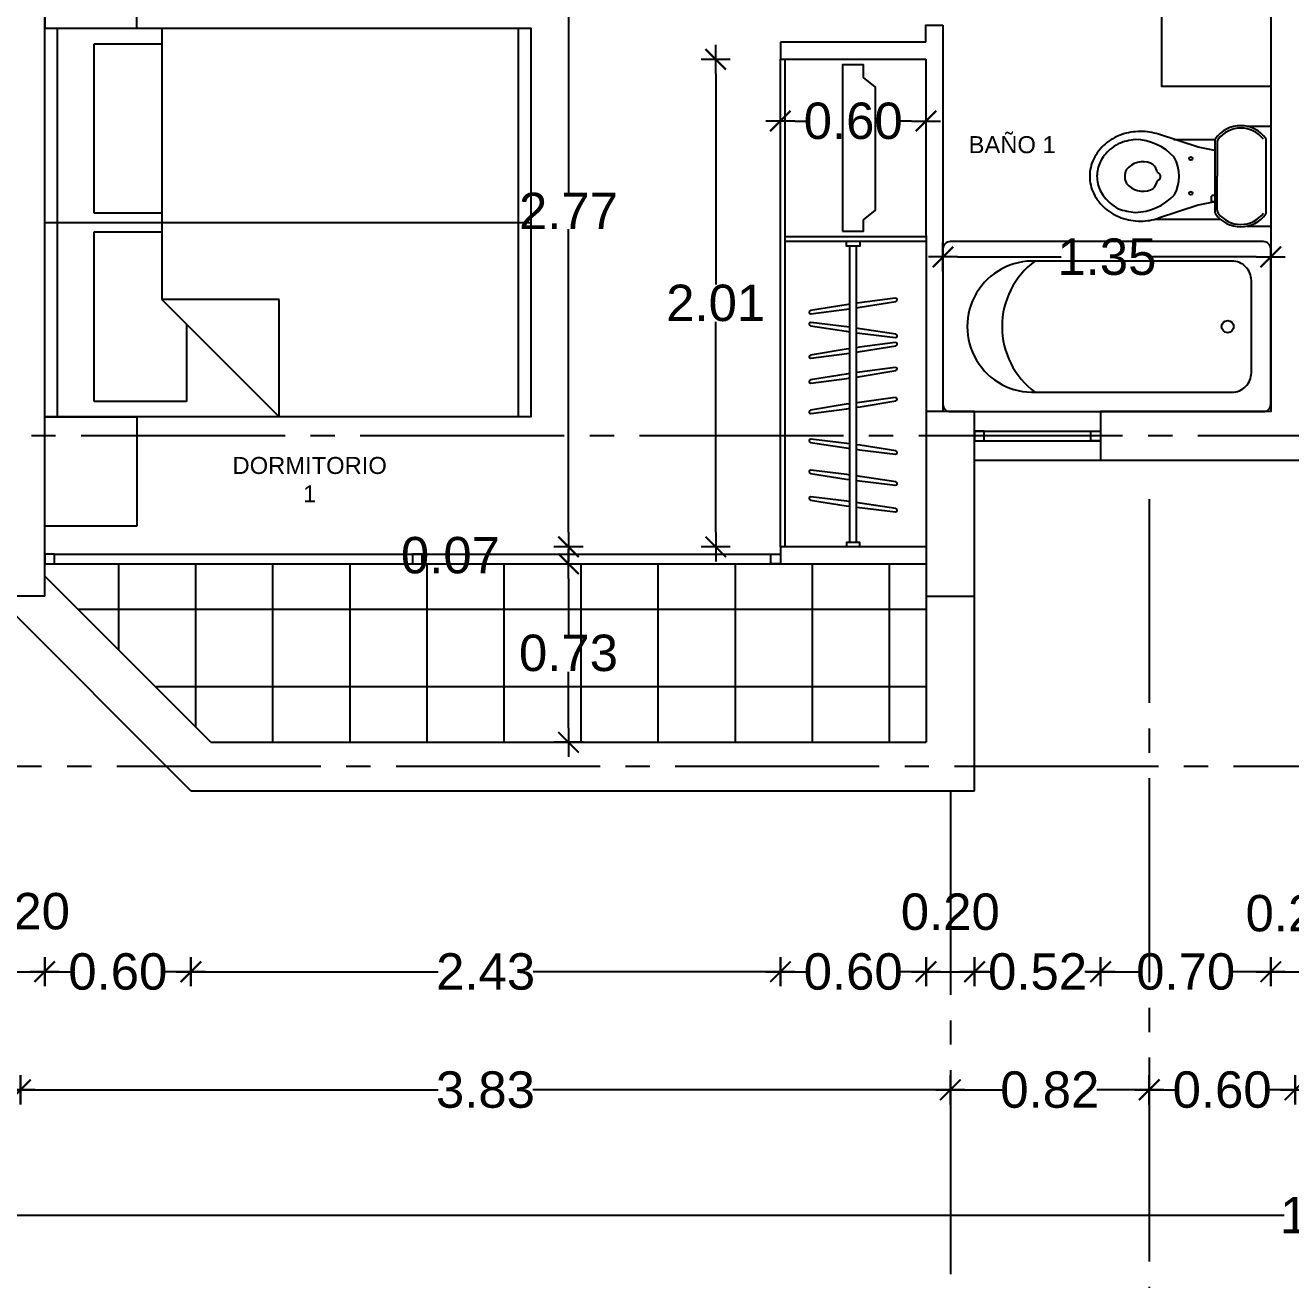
# Model space of a CAD drawing. Header units: millimetres. Extents: x 1217 to 2428, y 234 to 779.
# Drawn here: x 2354.51 to 2359.72, y 460.52 to 465.68 of the extents above; entities that cross this region are included whole.
import ezdxf

# ---------------------------------------------------------------- set-up
doc = ezdxf.new("R2010")
doc.units = ezdxf.units.MM
doc.linetypes.add('ACAD_ISO04W100', pattern=[30, 24, -3, 0, -3])
doc.layers.get('0').update_dxf_attribs({"lineweight": 5})
for name, color, linetype in [('0.1', 251, 'Continuous'), ('0.2', 2, 'Continuous'), ('0.3', 6, 'Continuous'), ('ARTEFACTOS', 4, 'Continuous'), ('COTAS', 252, 'Continuous'), ('COTAS INTERIORES', 3, 'Continuous'), ('Ejes', 8, 'Continuous'), ('muros', 7, 'Continuous'), ('Texto', 1, 'Continuous')]:
    doc.layers.add(name, color=color, linetype=linetype)
doc.styles.add('INTERARQ', font='arial.ttf')
doc.styles.get("Standard").update_dxf_attribs({"font": 'arial.ttf'})
doc.dimstyles.new('ESCALA_1-50', dxfattribs={"dimtxt": 0.15, "dimasz": 0.06, "dimexe": 0.18, "dimexo": 0.0625, "dimgap": 0, "dimtad": 0, "dimtih": 1, "dimtoh": 1, "dimzin": 0, "dimdsep": 46, "dimtxsty": 'INTERARQ', "dimblk": 'DIMTICK', "dimcen": 0, "dimse1": 1, "dimse2": 1, "dimclrd": 256, "dimclre": 1, "dimclrt": 2, "dimadec": 0, "dimazin": 0, "dimtfac": 4.5, "dimtofl": 0, "dimtmove": 2, "dimatfit": 3, "dimldrblk": 'DIMTICK', "dimfxl": 1, "dimtolj": 1, "dimtzin": 0, "dimarcsym": 0})

# ---------------------------------------------------------------- blocks, each defined once
blk = doc.blocks.new('wc')
at = {"layer": 'ARTEFACTOS', "color": 8}
for p, q in [((0.0667, 0.3584), (-0.0303, 0.3584)), ((0.4474, 0.3297), (0.1774, 0.3297)), ((0.2693, 0.2723), (0.4328, 0.3255)), ((-0.0104, -0.0028), (-0.0104, 0.3078)), ((0.1906, 0.2929), (0.1906, 0.1525)), ((0.2006, 0.0088), (0.2006, 0.2962)), ((0.2006, 0.2586), (0.2693, 0.2723)), ((0.2006, 0.2232), (0.1906, 0.2232)), ((0.2006, 0.2584), (0.2115, 0.2584)), ((0.2006, 0.2325), (0.2115, 0.2325)), ((0.2135, 0.2564), (0.2135, 0.2345)), ((0.1906, 0.0121), (0.1906, 0.1525)), ((0.1867, 0.0003), (0.1863, 0.0003)), ((0.3689, 0.0003), (0.1987, 0.0003)), ((0.2006, 0.0464), (0.2693, 0.0327)), ((0.2693, 0.0327), (0.4328, -0.0205)), ((0.0684, -0.0537), (-0.0303, -0.0537))]:
    blk.add_line(p, q, dxfattribs=at)
for centre in [(0.2994, 0.2224), (0.2994, 0.0796)]:
    blk.add_circle(centre, 0.00699, dxfattribs=at)
for centre, radius, start, end in [((0.0933, 0.2339), 0.1272, 35.4669, 144.5331), ((0.0933, 0.2339), 0.1172, 37.3062, 142.6938), ((0.5066, 0.0988), 0.2384, 90, 108.0194), ((0.5066, 0.0988), 0.2384, 70.5417, 90), ((0.5159, 0.125), 0.2106, 49.5378, 70.5417), ((0.1706, 0.2929), 0.02, 0, 37.3062), ((0.1806, 0.2962), 0.02, 0, 35.4669), ((0.5327, 0.0739), 0.2274, 91.2506, 136.4359), ((0.5124, 0.0619), 0.2399, 69.233, 86.3288), ((0.5159, 0.125), 0.1806, 49.5378, 63.1436), ((0.5301, 0.1418), 0.1586, 25.9026, 49.5378), ((0.5301, 0.1418), 0.1886, 25.9026, 49.5378), ((0.2115, 0.2564), 0.002, 0, 90), ((0.2115, 0.2345), 0.002, 270, 0), ((0.5031, 0.1526), 0.156, 149.9827, 210.1211), ((0.4793, 0.1715), 0.0399, 110.9889, 170.0192), ((0.4966, 0.1263), 0.0883, 39.3794, 110.9889), ((0.5522, 0.1525), 0.1341, 0, 25.9026), ((0.5522, 0.1525), 0.164, 0, 25.9026), ((0.4398, 0.1536), 0.0161, 125.934, 233.3996), ((0.4202, 0.187), 0.0227, 296.4163, 327.7225), ((0.5047, 0.167), 0.0658, 170.0192, 173.1517), ((0.5102, 0.1534), 0.0618, 333.0725, 27.908), ((0.4202, 0.1202), 0.0227, 32.2775, 64.0078), ((0.5047, 0.1402), 0.0658, 186.8483, 189.9808), ((0.4793, 0.1357), 0.0399, 189.9808, 249.0111), ((0.4966, 0.1809), 0.0883, 249.0111, 321.1211), ((0.5522, 0.1525), 0.1341, 334.0974, 0), ((0.5522, 0.1525), 0.164, 334.0974, 0), ((0.5315, 0.2205), 0.2193, 221.8152, 269.0461), ((0.5301, 0.1632), 0.1586, 310.4622, 334.0974), ((0.5301, 0.1632), 0.1886, 310.4622, 334.0974), ((0.1706, 0.0121), 0.02, 322.6938, 0), ((0.1806, 0.0088), 0.02, 324.5331, 0), ((0.5116, 0.2113), 0.2107, 274.4195, 294.2912), ((0.5159, 0.18), 0.2106, 289.4583, 310.4622), ((0.5159, 0.18), 0.1806, 297.1692, 310.4622), ((0.0933, 0.0711), 0.1272, 215.4669, 324.5331), ((0.0933, 0.0711), 0.1172, 217.3062, 322.6938), ((0.5066, 0.2062), 0.2384, 251.9806, 270), ((0.5066, 0.2062), 0.2384, 270, 289.4583)]:
    blk.add_arc(centre, radius, start, end, dxfattribs=at)
blk = doc.blocks.new('Cama 2Pl')
at = {"layer": 'ARTEFACTOS'}
for p, q in [((-1.9512, -0.8), (-1.9512, 0.8)), ((-0.4826, 0.8), (-0.4826, -0.3174)), ((-0.0508, 0.8), (-0.0508, -0.8)), ((-0.2032, 0.7365), (-0.4826, 0.7365)), ((-0.2032, 0.0381), (-0.2032, 0.7365)), ((0, 0), (-2.002, 0)), ((-0.4826, 0.0381), (-0.2032, 0.0381)), ((-0.2032, -0.0381), (-0.4826, -0.0381)), ((-0.2032, -0.7365), (-0.2032, -0.0381)), ((-0.4826, -0.3174), (-0.9652, -0.8)), ((-0.9652, -0.8), (-0.9652, -0.3174)), ((-0.9652, -0.3174), (-0.4826, -0.3174)), ((-0.5842, -0.419), (-0.5842, -0.7365)), ((-0.5842, -0.7365), (-0.2032, -0.7365))]:
    blk.add_line(p, q, dxfattribs=at)
for points in [[(-0.38, 1.25), (0, 1.25), (0, 0.8), (-0.38, 0.8), (-0.38, 1.25)], [(-0.38, -1.25), (0, -1.25), (0, -0.8), (-0.38, -0.8), (-0.38, -1.25)]]:
    blk.add_lwpolyline(points, dxfattribs=at)
blk.add_lwpolyline([(0, -0.8), (0, 0.8), (-2.002, 0.8), (-2.002, -0.8)], close=True, dxfattribs=at)
blk = doc.blocks.new('DIMTICK')
at = {"color": 1}
for p, q in [((0, 1), (0, -1)), ((-1, 0), (1, 0))]:
    blk.add_line(p, q, dxfattribs=at)
at = {"color": 3, "const_width": 0.141}
blk.add_lwpolyline([(0.707, 0.707), (-0.707, -0.707)], dxfattribs=at)
blk = doc.blocks.new('*D547')
at = {"layer": 'COTAS INTERIORES', "lineweight": -2, "ltscale": 3, "transparency": 16777216}
for p, q in [((2356.7458, 463.4041), (2356.7458, 463.1733)), ((2356.7458, 462.7893), (2356.7458, 463.0201))]:
    blk.add_line(p, q, dxfattribs=at)
at = {"layer": 'Defpoints', "color": 0, "ltscale": 3, "transparency": 16777216}
for p in [(2356.7458, 463.4641, 0), (2356.7458, 463.4641), (2356.7458, 462.7293, 0)]:
    blk.add_point(p, dxfattribs=at)
at = {"layer": 'COTAS INTERIORES', "lineweight": -2, "ltscale": 3, "transparency": 16777216, "xscale": 0.06, "yscale": 0.06, "zscale": 0.06}
for p, rotation in [((2356.7458, 463.4641), 90), ((2356.7458, 462.7293), 270)]:
    blk.add_blockref('DIMTICK', p, dxfattribs=dict(at, rotation=rotation))
at = {"layer": 'COTAS INTERIORES', "color": 2, "ltscale": 3, "transparency": 16777216, "insert": (2356.7458, 463.0967), "char_height": 0.15, "attachment_point": 5, "style": 'INTERARQ'}
blk.add_mtext('\\A1;0.73', dxfattribs=at)
blk = doc.blocks.new('*D256')
at = {"layer": 'COTAS', "lineweight": -2, "ltscale": 3, "transparency": 16777216}
blk.add_line((2354.4485, 461.7846), (2354.5285, 461.7846), dxfattribs=at)
at = {"layer": 'Defpoints', "color": 0, "ltscale": 3, "transparency": 16777216}
for p in [(2354.3885, 463.1102), (2354.5885, 463.1102), (2354.5885, 461.7846)]:
    blk.add_point(p, dxfattribs=at)
at = {"layer": 'COTAS', "lineweight": -2, "ltscale": 3, "transparency": 16777216, "xscale": 0.06, "yscale": 0.06, "zscale": 0.06, "rotation": 180}
blk.add_blockref('DIMTICK', (2354.3885, 461.7846), dxfattribs=at)
at = {"layer": 'COTAS', "lineweight": -2, "ltscale": 3, "transparency": 16777216, "xscale": 0.06, "yscale": 0.06, "zscale": 0.06}
blk.add_blockref('DIMTICK', (2354.5885, 461.7846), dxfattribs=at)
at = {"layer": 'COTAS', "color": 2, "ltscale": 3, "transparency": 16777216, "insert": (2354.4885, 462.033), "char_height": 0.15, "attachment_point": 5, "style": 'INTERARQ'}
blk.add_mtext('\\A1;0.20', dxfattribs=at)
blk = doc.blocks.new('*D257')
at = {"layer": 'COTAS', "lineweight": -2, "ltscale": 3, "transparency": 16777216}
for p, q in [((2354.6485, 461.7846), (2354.6949, 461.7846)), ((2355.1305, 461.7846), (2355.084, 461.7846))]:
    blk.add_line(p, q, dxfattribs=at)
at = {"layer": 'Defpoints', "color": 0, "ltscale": 3, "transparency": 16777216}
for p in [(2354.5885, 463.1102), (2355.1905, 462.3082), (2355.1905, 461.7846)]:
    blk.add_point(p, dxfattribs=at)
at = {"layer": 'COTAS', "lineweight": -2, "ltscale": 3, "transparency": 16777216, "xscale": 0.06, "yscale": 0.06, "zscale": 0.06, "rotation": 180}
blk.add_blockref('DIMTICK', (2354.5885, 461.7846), dxfattribs=at)
at = {"layer": 'COTAS', "lineweight": -2, "ltscale": 3, "transparency": 16777216, "xscale": 0.06, "yscale": 0.06, "zscale": 0.06}
blk.add_blockref('DIMTICK', (2355.1905, 461.7846), dxfattribs=at)
at = {"layer": 'COTAS', "color": 2, "ltscale": 3, "transparency": 16777216, "insert": (2354.8895, 461.7846), "char_height": 0.15, "attachment_point": 5, "style": 'INTERARQ'}
blk.add_mtext('\\A1;0.60', dxfattribs=at)
blk = doc.blocks.new('*D258')
at = {"layer": 'COTAS', "lineweight": -2, "ltscale": 3, "transparency": 16777216}
for p, q in [((2355.2505, 461.7846), (2356.2085, 461.7846)), ((2357.5587, 461.7846), (2356.6007, 461.7846))]:
    blk.add_line(p, q, dxfattribs=at)
at = {"layer": 'Defpoints', "color": 0, "ltscale": 3, "transparency": 16777216}
for p in [(2357.6187, 463.243), (2355.1905, 462.3082), (2357.6187, 461.7846)]:
    blk.add_point(p, dxfattribs=at)
at = {"layer": 'COTAS', "lineweight": -2, "ltscale": 3, "transparency": 16777216, "xscale": 0.06, "yscale": 0.06, "zscale": 0.06, "rotation": 180}
blk.add_blockref('DIMTICK', (2355.1905, 461.7846), dxfattribs=at)
at = {"layer": 'COTAS', "lineweight": -2, "ltscale": 3, "transparency": 16777216, "xscale": 0.06, "yscale": 0.06, "zscale": 0.06}
blk.add_blockref('DIMTICK', (2357.6187, 461.7846), dxfattribs=at)
at = {"layer": 'COTAS', "color": 2, "ltscale": 3, "transparency": 16777216, "insert": (2356.4046, 461.7846), "char_height": 0.15, "attachment_point": 5, "style": 'INTERARQ'}
blk.add_mtext('\\A1;2.43', dxfattribs=at)
blk = doc.blocks.new('*D259')
at = {"layer": 'COTAS', "lineweight": -2, "ltscale": 3, "transparency": 16777216}
for p, q in [((2357.6787, 461.7846), (2357.724, 461.7846)), ((2358.1584, 461.7846), (2358.1131, 461.7846))]:
    blk.add_line(p, q, dxfattribs=at)
at = {"layer": 'Defpoints', "color": 0, "ltscale": 3, "transparency": 16777216}
for p in [(2357.6187, 463.243), (2358.2184, 463.1102), (2358.2184, 461.7846)]:
    blk.add_point(p, dxfattribs=at)
at = {"layer": 'COTAS', "lineweight": -2, "ltscale": 3, "transparency": 16777216, "xscale": 0.06, "yscale": 0.06, "zscale": 0.06, "rotation": 180}
blk.add_blockref('DIMTICK', (2357.6187, 461.7846), dxfattribs=at)
at = {"layer": 'COTAS', "lineweight": -2, "ltscale": 3, "transparency": 16777216, "xscale": 0.06, "yscale": 0.06, "zscale": 0.06}
blk.add_blockref('DIMTICK', (2358.2184, 461.7846), dxfattribs=at)
at = {"layer": 'COTAS', "color": 2, "ltscale": 3, "transparency": 16777216, "insert": (2357.9185, 461.7846), "char_height": 0.15, "attachment_point": 5, "style": 'INTERARQ'}
blk.add_mtext('\\A1;0.60', dxfattribs=at)
blk = doc.blocks.new('*D260')
at = {"layer": 'COTAS', "lineweight": -2, "ltscale": 3, "transparency": 16777216}
blk.add_line((2358.2784, 461.7846), (2358.3584, 461.7846), dxfattribs=at)
at = {"layer": 'Defpoints', "color": 0, "ltscale": 3, "transparency": 16777216}
for p in [(2358.2184, 463.1102), (2358.4184, 463.1102), (2358.4184, 461.7846)]:
    blk.add_point(p, dxfattribs=at)
at = {"layer": 'COTAS', "lineweight": -2, "ltscale": 3, "transparency": 16777216, "xscale": 0.06, "yscale": 0.06, "zscale": 0.06, "rotation": 180}
blk.add_blockref('DIMTICK', (2358.2184, 461.7846), dxfattribs=at)
at = {"layer": 'COTAS', "lineweight": -2, "ltscale": 3, "transparency": 16777216, "xscale": 0.06, "yscale": 0.06, "zscale": 0.06}
blk.add_blockref('DIMTICK', (2358.4184, 461.7846), dxfattribs=at)
at = {"layer": 'COTAS', "color": 2, "ltscale": 3, "transparency": 16777216, "insert": (2358.3184, 462.0307), "char_height": 0.15, "attachment_point": 5, "style": 'INTERARQ'}
blk.add_mtext('\\A1;0.20', dxfattribs=at)
blk = doc.blocks.new('*D261')
at = {"layer": 'COTAS', "lineweight": -2, "ltscale": 3, "transparency": 16777216}
for p, q in [((2358.4784, 461.7846), (2358.4839, 461.7846)), ((2358.8775, 461.7846), (2358.872, 461.7846))]:
    blk.add_line(p, q, dxfattribs=at)
at = {"layer": 'Defpoints', "color": 0, "ltscale": 3, "transparency": 16777216}
for p in [(2358.9375, 463.5101), (2358.4184, 463.1102), (2358.9375, 461.7846)]:
    blk.add_point(p, dxfattribs=at)
at = {"layer": 'COTAS', "lineweight": -2, "ltscale": 3, "transparency": 16777216, "xscale": 0.06, "yscale": 0.06, "zscale": 0.06, "rotation": 180}
blk.add_blockref('DIMTICK', (2358.4184, 461.7846), dxfattribs=at)
at = {"layer": 'COTAS', "lineweight": -2, "ltscale": 3, "transparency": 16777216, "xscale": 0.06, "yscale": 0.06, "zscale": 0.06}
blk.add_blockref('DIMTICK', (2358.9375, 461.7846), dxfattribs=at)
at = {"layer": 'COTAS', "color": 2, "ltscale": 3, "transparency": 16777216, "insert": (2358.6779, 461.7846), "char_height": 0.15, "attachment_point": 5, "style": 'INTERARQ'}
blk.add_mtext('\\A1;0.52', dxfattribs=at)
blk = doc.blocks.new('*D262')
at = {"layer": 'COTAS', "lineweight": -2, "ltscale": 3, "transparency": 16777216}
for p, q in [((2358.9975, 461.7846), (2359.0934, 461.7846)), ((2359.5784, 461.7846), (2359.4825, 461.7846))]:
    blk.add_line(p, q, dxfattribs=at)
at = {"layer": 'Defpoints', "color": 0, "ltscale": 3, "transparency": 16777216}
for p in [(2359.6384, 463.7102), (2358.9375, 463.5101), (2359.6384, 461.7846)]:
    blk.add_point(p, dxfattribs=at)
at = {"layer": 'COTAS', "lineweight": -2, "ltscale": 3, "transparency": 16777216, "xscale": 0.06, "yscale": 0.06, "zscale": 0.06, "rotation": 180}
blk.add_blockref('DIMTICK', (2358.9375, 461.7846), dxfattribs=at)
at = {"layer": 'COTAS', "lineweight": -2, "ltscale": 3, "transparency": 16777216, "xscale": 0.06, "yscale": 0.06, "zscale": 0.06}
blk.add_blockref('DIMTICK', (2359.6384, 461.7846), dxfattribs=at)
at = {"layer": 'COTAS', "color": 2, "ltscale": 3, "transparency": 16777216, "insert": (2359.2879, 461.7846), "char_height": 0.15, "attachment_point": 5, "style": 'INTERARQ'}
blk.add_mtext('\\A1;0.70', dxfattribs=at)
blk = doc.blocks.new('*D263')
at = {"layer": 'COTAS', "lineweight": -2, "ltscale": 3, "transparency": 16777216}
blk.add_line((2359.6984, 461.7846), (2359.7784, 461.7846), dxfattribs=at)
at = {"layer": 'Defpoints', "color": 0, "ltscale": 3, "transparency": 16777216}
for p in [(2359.6384, 463.7102), (2359.8384, 463.7102), (2359.8384, 461.7846)]:
    blk.add_point(p, dxfattribs=at)
at = {"layer": 'COTAS', "lineweight": -2, "ltscale": 3, "transparency": 16777216, "xscale": 0.06, "yscale": 0.06, "zscale": 0.06, "rotation": 180}
blk.add_blockref('DIMTICK', (2359.6384, 461.7846), dxfattribs=at)
at = {"layer": 'COTAS', "lineweight": -2, "ltscale": 3, "transparency": 16777216, "xscale": 0.06, "yscale": 0.06, "zscale": 0.06}
blk.add_blockref('DIMTICK', (2359.8384, 461.7846), dxfattribs=at)
at = {"layer": 'COTAS', "color": 2, "ltscale": 3, "transparency": 16777216, "insert": (2359.7384, 462.0247), "char_height": 0.15, "attachment_point": 5, "style": 'INTERARQ'}
blk.add_mtext('\\A1;0.20', dxfattribs=at)
blk = doc.blocks.new('*D273')
at = {"layer": 'COTAS', "lineweight": -2, "ltscale": 3, "transparency": 16777216}
for p, q in [((2353.0384, 461.2982), (2353.5602, 461.2982)), ((2354.4285, 461.2982), (2353.9067, 461.2982))]:
    blk.add_line(p, q, dxfattribs=at)
at = {"layer": 'Defpoints', "color": 0, "ltscale": 3, "transparency": 16777216}
for p in [(2352.9784, 461.2982, 0), (2354.4885, 461.2982, 0), (2354.4885, 461.2982)]:
    blk.add_point(p, dxfattribs=at)
at = {"layer": 'COTAS', "lineweight": -2, "ltscale": 3, "transparency": 16777216, "xscale": 0.06, "yscale": 0.06, "zscale": 0.06, "rotation": 180}
blk.add_blockref('DIMTICK', (2352.9784, 461.2982), dxfattribs=at)
at = {"layer": 'COTAS', "lineweight": -2, "ltscale": 3, "transparency": 16777216, "xscale": 0.06, "yscale": 0.06, "zscale": 0.06}
blk.add_blockref('DIMTICK', (2354.4885, 461.2982), dxfattribs=at)
at = {"layer": 'COTAS', "color": 2, "ltscale": 3, "transparency": 16777216, "insert": (2353.7335, 461.2982), "char_height": 0.15, "attachment_point": 5, "style": 'INTERARQ'}
blk.add_mtext('\\A1;1.51', dxfattribs=at)
blk = doc.blocks.new('*D274')
at = {"layer": 'COTAS', "lineweight": -2, "ltscale": 3, "transparency": 16777216}
for p, q in [((2354.5485, 461.2982), (2356.2088, 461.2982)), ((2358.2587, 461.2982), (2356.5984, 461.2982))]:
    blk.add_line(p, q, dxfattribs=at)
at = {"layer": 'Defpoints', "color": 0, "ltscale": 3, "transparency": 16777216}
for p in [(2358.3187, 462.3082), (2354.4885, 461.2982, 0), (2358.3187, 461.2982)]:
    blk.add_point(p, dxfattribs=at)
at = {"layer": 'COTAS', "lineweight": -2, "ltscale": 3, "transparency": 16777216, "xscale": 0.06, "yscale": 0.06, "zscale": 0.06, "rotation": 180}
blk.add_blockref('DIMTICK', (2354.4885, 461.2982), dxfattribs=at)
at = {"layer": 'COTAS', "lineweight": -2, "ltscale": 3, "transparency": 16777216, "xscale": 0.06, "yscale": 0.06, "zscale": 0.06}
blk.add_blockref('DIMTICK', (2358.3187, 461.2982), dxfattribs=at)
at = {"layer": 'COTAS', "color": 2, "ltscale": 3, "transparency": 16777216, "insert": (2356.4036, 461.2982), "char_height": 0.15, "attachment_point": 5, "style": 'INTERARQ'}
blk.add_mtext('\\A1;3.83', dxfattribs=at)
blk = doc.blocks.new('*D275')
at = {"layer": 'COTAS', "lineweight": -2, "ltscale": 3, "transparency": 16777216}
for p, q in [((2358.3787, 461.2982), (2358.5343, 461.2982)), ((2359.078, 461.2982), (2358.9224, 461.2982))]:
    blk.add_line(p, q, dxfattribs=at)
at = {"layer": 'Defpoints', "color": 0, "ltscale": 3, "transparency": 16777216}
for p in [(2359.138, 462.4081), (2358.3187, 462.3082), (2359.138, 461.2982)]:
    blk.add_point(p, dxfattribs=at)
at = {"layer": 'COTAS', "lineweight": -2, "ltscale": 3, "transparency": 16777216, "xscale": 0.06, "yscale": 0.06, "zscale": 0.06, "rotation": 180}
blk.add_blockref('DIMTICK', (2358.3187, 461.2982), dxfattribs=at)
at = {"layer": 'COTAS', "lineweight": -2, "ltscale": 3, "transparency": 16777216, "xscale": 0.06, "yscale": 0.06, "zscale": 0.06}
blk.add_blockref('DIMTICK', (2359.138, 461.2982), dxfattribs=at)
at = {"layer": 'COTAS', "color": 2, "ltscale": 3, "transparency": 16777216, "insert": (2358.7284, 461.2982), "char_height": 0.15, "attachment_point": 5, "style": 'INTERARQ'}
blk.add_mtext('\\A1;0.82', dxfattribs=at)
blk = doc.blocks.new('*D276')
at = {"layer": 'COTAS', "lineweight": -2, "ltscale": 3, "transparency": 16777216}
for p, q in [((2359.198, 461.2982), (2359.2437, 461.2982)), ((2359.6784, 461.2982), (2359.6328, 461.2982))]:
    blk.add_line(p, q, dxfattribs=at)
at = {"layer": 'Defpoints', "color": 0, "ltscale": 3, "transparency": 16777216}
for p in [(2359.138, 462.4081), (2359.7384, 462.4081), (2359.7384, 461.2982)]:
    blk.add_point(p, dxfattribs=at)
at = {"layer": 'COTAS', "lineweight": -2, "ltscale": 3, "transparency": 16777216, "xscale": 0.06, "yscale": 0.06, "zscale": 0.06, "rotation": 180}
blk.add_blockref('DIMTICK', (2359.138, 461.2982), dxfattribs=at)
at = {"layer": 'COTAS', "lineweight": -2, "ltscale": 3, "transparency": 16777216, "xscale": 0.06, "yscale": 0.06, "zscale": 0.06}
blk.add_blockref('DIMTICK', (2359.7384, 461.2982), dxfattribs=at)
at = {"layer": 'COTAS', "color": 2, "ltscale": 3, "transparency": 16777216, "insert": (2359.4382, 461.2982), "char_height": 0.15, "attachment_point": 5, "style": 'INTERARQ'}
blk.add_mtext('\\A1;0.60', dxfattribs=at)
blk = doc.blocks.new('*D277')
at = {"layer": 'COTAS', "lineweight": -2, "ltscale": 3, "transparency": 16777216}
for p, q in [((2359.7984, 461.2982), (2359.9443, 461.2982)), ((2360.4794, 461.2982), (2360.3335, 461.2982))]:
    blk.add_line(p, q, dxfattribs=at)
at = {"layer": 'Defpoints', "color": 0, "ltscale": 3, "transparency": 16777216}
for p in [(2359.7384, 462.4081), (2360.5394, 462.4081), (2360.5394, 461.2982)]:
    blk.add_point(p, dxfattribs=at)
at = {"layer": 'COTAS', "lineweight": -2, "ltscale": 3, "transparency": 16777216, "xscale": 0.06, "yscale": 0.06, "zscale": 0.06, "rotation": 180}
blk.add_blockref('DIMTICK', (2359.7384, 461.2982), dxfattribs=at)
at = {"layer": 'COTAS', "lineweight": -2, "ltscale": 3, "transparency": 16777216, "xscale": 0.06, "yscale": 0.06, "zscale": 0.06}
blk.add_blockref('DIMTICK', (2360.5394, 461.2982), dxfattribs=at)
at = {"layer": 'COTAS', "color": 2, "ltscale": 3, "transparency": 16777216, "insert": (2360.1389, 461.2982), "char_height": 0.15, "attachment_point": 5, "style": 'INTERARQ'}
blk.add_mtext('\\A1;0.80', dxfattribs=at)
blk = doc.blocks.new('*D283')
at = {"layer": 'COTAS', "lineweight": -2, "ltscale": 3, "transparency": 16777216}
for p, q in [((2352.9384, 460.782), (2359.6931, 460.782)), ((2366.9383, 460.782), (2360.1836, 460.782))]:
    blk.add_line(p, q, dxfattribs=at)
at = {"layer": 'Defpoints', "color": 0, "ltscale": 3, "transparency": 16777216}
for p in [(2352.8784, 466.0801, 0), (2366.9983, 466.0801, 0), (2366.9983, 460.782)]:
    blk.add_point(p, dxfattribs=at)
at = {"layer": 'COTAS', "lineweight": -2, "ltscale": 3, "transparency": 16777216, "xscale": 0.06, "yscale": 0.06, "zscale": 0.06, "rotation": 180}
blk.add_blockref('DIMTICK', (2352.8784, 460.782), dxfattribs=at)
at = {"layer": 'COTAS', "lineweight": -2, "ltscale": 3, "transparency": 16777216, "xscale": 0.06, "yscale": 0.06, "zscale": 0.06}
blk.add_blockref('DIMTICK', (2366.9983, 460.782), dxfattribs=at)
at = {"layer": 'COTAS', "color": 2, "ltscale": 3, "transparency": 16777216, "insert": (2359.9384, 460.782), "char_height": 0.15, "attachment_point": 5, "style": 'INTERARQ'}
blk.add_mtext('\\A1;14.12', dxfattribs=at)
blk = doc.blocks.new('*D558')
at = {"layer": 'COTAS', "lineweight": -2, "ltscale": 3, "transparency": 16777216}
for p, q in [((2352.389, 462.7893), (2352.389, 462.8493)), ((2352.389, 462.4693), (2352.389, 462.4093))]:
    blk.add_line(p, q, dxfattribs=at)
at = {"layer": 'Defpoints', "color": 0, "ltscale": 3, "transparency": 16777216}
for p in [(2352.389, 462.7293), (2355.2733, 462.7293, 0), (2355.1905, 462.5293, 0)]:
    blk.add_point(p, dxfattribs=at)
at = {"layer": 'COTAS', "lineweight": -2, "ltscale": 3, "transparency": 16777216, "xscale": 0.06, "yscale": 0.06, "zscale": 0.06}
for p, rotation in [((2352.389, 462.7293), 270), ((2352.389, 462.5293), 90)]:
    blk.add_blockref('DIMTICK', p, dxfattribs=dict(at, rotation=rotation))
at = {"layer": 'COTAS', "color": 2, "ltscale": 3, "transparency": 16777216, "insert": (2352.389, 462.6293), "char_height": 0.15, "attachment_point": 5, "style": 'INTERARQ'}
blk.add_mtext('\\A1;0.20', dxfattribs=at)
blk = doc.blocks.new('*D313')
at = {"layer": 'COTAS', "lineweight": -2, "ltscale": 3, "transparency": 16777216}
for p, q in [((2352.389, 463.2713), (2352.389, 463.1069)), ((2352.389, 462.7893), (2352.389, 462.9537))]:
    blk.add_line(p, q, dxfattribs=at)
at = {"layer": 'Defpoints', "color": 0, "ltscale": 3, "transparency": 16777216}
for p in [(2352.389, 463.3313), (2354.3885, 463.3313), (2355.2733, 462.7293, 0)]:
    blk.add_point(p, dxfattribs=at)
at = {"layer": 'COTAS', "lineweight": -2, "ltscale": 3, "transparency": 16777216, "xscale": 0.06, "yscale": 0.06, "zscale": 0.06}
for p, rotation in [((2352.389, 463.3313), 90), ((2352.389, 462.7293), 270)]:
    blk.add_blockref('DIMTICK', p, dxfattribs=dict(at, rotation=rotation))
at = {"layer": 'COTAS', "color": 2, "ltscale": 3, "transparency": 16777216, "insert": (2352.389, 463.0303), "char_height": 0.15, "attachment_point": 5, "style": 'INTERARQ'}
blk.add_mtext('\\A1;0.60', dxfattribs=at)
blk = doc.blocks.new('*D579')
at = {"layer": 'COTAS', "lineweight": -2, "ltscale": 3, "transparency": 16777216}
for p, q in [((2350.9562, 495.1033), (2350.9562, 478.6798)), ((2350.9562, 462.5893), (2350.9562, 478.5265))]:
    blk.add_line(p, q, dxfattribs=at)
at = {"layer": 'Defpoints', "color": 0, "ltscale": 3, "transparency": 16777216}
for p in [(2350.9562, 495.1633), (2355.3008, 495.1633, 0), (2355.1905, 462.5293, 0)]:
    blk.add_point(p, dxfattribs=at)
at = {"layer": 'COTAS', "lineweight": -2, "ltscale": 3, "transparency": 16777216, "xscale": 0.06, "yscale": 0.06, "zscale": 0.06}
for p, rotation in [((2350.9562, 495.1633), 90), ((2350.9562, 462.5293), 270)]:
    blk.add_blockref('DIMTICK', p, dxfattribs=dict(at, rotation=rotation))
at = {"layer": 'COTAS', "color": 2, "ltscale": 3, "transparency": 16777216, "insert": (2350.9562, 478.6032), "char_height": 0.15, "attachment_point": 5, "style": 'INTERARQ'}
blk.add_mtext('\\A1;32.63', dxfattribs=at)
blk = doc.blocks.new('*D646')
at = {"layer": 'COTAS INTERIORES', "lineweight": -2, "ltscale": 3, "transparency": 16777216}
for p, q in [((2356.7458, 463.5941), (2356.7458, 463.6541)), ((2356.7458, 463.4041), (2356.7458, 463.3441))]:
    blk.add_line(p, q, dxfattribs=at)
at = {"layer": 'Defpoints', "color": 0, "ltscale": 3, "transparency": 16777216}
for p in [(2356.7458, 463.5341), (2357.6187, 463.5341, 0), (2356.7458, 463.4641, 0)]:
    blk.add_point(p, dxfattribs=at)
at = {"layer": 'COTAS INTERIORES', "lineweight": -2, "ltscale": 3, "transparency": 16777216, "xscale": 0.06, "yscale": 0.06, "zscale": 0.06}
for p, rotation in [((2356.7458, 463.5341), 270), ((2356.7458, 463.4641), 90)]:
    blk.add_blockref('DIMTICK', p, dxfattribs=dict(at, rotation=rotation))
at = {"layer": 'COTAS INTERIORES', "color": 2, "ltscale": 3, "transparency": 16777216, "insert": (2356.2595, 463.4991), "char_height": 0.15, "attachment_point": 5, "style": 'INTERARQ'}
blk.add_mtext('\\A1;0.07', dxfattribs=at)
blk = doc.blocks.new('*D647')
at = {"layer": 'COTAS INTERIORES', "lineweight": -2, "ltscale": 3, "transparency": 16777216}
for p, q in [((2356.7458, 466.2412), (2356.7458, 464.993)), ((2356.7458, 463.5941), (2356.7458, 464.8424))]:
    blk.add_line(p, q, dxfattribs=at)
at = {"layer": 'Defpoints', "color": 0, "ltscale": 3, "transparency": 16777216}
for p in [(2356.7458, 466.3012), (2357.3684, 466.3012), (2357.6187, 463.5341, 0)]:
    blk.add_point(p, dxfattribs=at)
at = {"layer": 'COTAS INTERIORES', "lineweight": -2, "ltscale": 3, "transparency": 16777216, "xscale": 0.06, "yscale": 0.06, "zscale": 0.06}
for p, rotation in [((2356.7458, 466.3012), 90), ((2356.7458, 463.5341), 270)]:
    blk.add_blockref('DIMTICK', p, dxfattribs=dict(at, rotation=rotation))
at = {"layer": 'COTAS INTERIORES', "color": 2, "ltscale": 3, "transparency": 16777216, "insert": (2356.7458, 464.9177), "char_height": 0.15, "attachment_point": 5, "style": 'INTERARQ'}
blk.add_mtext('\\A1;2.77', dxfattribs=at)
blk = doc.blocks.new('*D648')
at = {"layer": 'COTAS INTERIORES', "lineweight": -2, "ltscale": 3, "transparency": 16777216}
for p, q in [((2357.3522, 465.4822), (2357.3522, 464.6147)), ((2357.3522, 463.5941), (2357.3522, 464.4615))]:
    blk.add_line(p, q, dxfattribs=at)
at = {"layer": 'Defpoints', "color": 0, "ltscale": 3, "transparency": 16777216}
for p in [(2357.3522, 465.5422), (2357.7974, 465.5422, 0), (2357.7975, 463.5341, 0)]:
    blk.add_point(p, dxfattribs=at)
at = {"layer": 'COTAS INTERIORES', "lineweight": -2, "ltscale": 3, "transparency": 16777216, "xscale": 0.06, "yscale": 0.06, "zscale": 0.06}
for p, rotation in [((2357.3522, 465.5422), 90), ((2357.3522, 463.5341), 270)]:
    blk.add_blockref('DIMTICK', p, dxfattribs=dict(at, rotation=rotation))
at = {"layer": 'COTAS INTERIORES', "color": 2, "ltscale": 3, "transparency": 16777216, "insert": (2357.3522, 464.5381), "char_height": 0.15, "attachment_point": 5, "style": 'INTERARQ'}
blk.add_mtext('\\A1;2.01', dxfattribs=at)
blk = doc.blocks.new('*D649')
at = {"layer": 'COTAS INTERIORES', "lineweight": -2, "ltscale": 3, "transparency": 16777216}
for p, q in [((2357.6787, 465.2879), (2357.7239, 465.2879)), ((2358.1583, 465.2879), (2358.1131, 465.2879))]:
    blk.add_line(p, q, dxfattribs=at)
at = {"layer": 'Defpoints', "color": 0, "ltscale": 3, "transparency": 16777216}
for p in [(2357.6187, 465.6121, 0), (2358.2183, 465.6121, 0), (2358.2183, 465.2879)]:
    blk.add_point(p, dxfattribs=at)
at = {"layer": 'COTAS INTERIORES', "lineweight": -2, "ltscale": 3, "transparency": 16777216, "xscale": 0.06, "yscale": 0.06, "zscale": 0.06, "rotation": 180}
blk.add_blockref('DIMTICK', (2357.6187, 465.2879), dxfattribs=at)
at = {"layer": 'COTAS INTERIORES', "lineweight": -2, "ltscale": 3, "transparency": 16777216, "xscale": 0.06, "yscale": 0.06, "zscale": 0.06}
blk.add_blockref('DIMTICK', (2358.2183, 465.2879), dxfattribs=at)
at = {"layer": 'COTAS INTERIORES', "color": 2, "ltscale": 3, "transparency": 16777216, "insert": (2357.9185, 465.2879), "char_height": 0.15, "attachment_point": 5, "style": 'INTERARQ'}
blk.add_mtext('\\A1;0.60', dxfattribs=at)
blk = doc.blocks.new('*D652')
at = {"layer": 'COTAS INTERIORES', "lineweight": -2, "ltscale": 3, "transparency": 16777216}
for p, q in [((2358.3483, 464.7281), (2358.7751, 464.7281)), ((2359.5784, 464.7281), (2359.1517, 464.7281))]:
    blk.add_line(p, q, dxfattribs=at)
at = {"layer": 'Defpoints', "color": 0, "ltscale": 3, "transparency": 16777216}
for p in [(2358.2883, 464.8867, 0), (2359.6384, 464.7913, 0), (2359.6384, 464.7281)]:
    blk.add_point(p, dxfattribs=at)
at = {"layer": 'COTAS INTERIORES', "lineweight": -2, "ltscale": 3, "transparency": 16777216, "xscale": 0.06, "yscale": 0.06, "zscale": 0.06, "rotation": 180}
blk.add_blockref('DIMTICK', (2358.2883, 464.7281), dxfattribs=at)
at = {"layer": 'COTAS INTERIORES', "lineweight": -2, "ltscale": 3, "transparency": 16777216, "xscale": 0.06, "yscale": 0.06, "zscale": 0.06}
blk.add_blockref('DIMTICK', (2359.6384, 464.7281), dxfattribs=at)
at = {"layer": 'COTAS INTERIORES', "color": 2, "ltscale": 3, "transparency": 16777216, "insert": (2358.9634, 464.7281), "char_height": 0.15, "attachment_point": 5, "style": 'INTERARQ'}
blk.add_mtext('\\A1;1.35', dxfattribs=at)

msp = doc.modelspace()

# ---------------------------------------------------------------- hatches: boundary and pattern name
at = {"layer": '0.1'}
h = msp.add_hatch(dxfattribs=at)
h.set_pattern_fill('NET', color=256, scale=0.099999, angle=-270, style=0)
h.set_pattern_definition([(90, (807.40966, -346.0244), (-0.31749764, 2e-16), []), (180, (807.40966, -346.0244), (-2e-16, -0.31749764), [])])
h.paths.add_polyline_path([(2358.21837, 462.72928), (2355.27329, 462.72928), (2354.58846, 463.41412), (2354.58846, 463.46412), (2354.62846, 463.46412), (2357.6187, 463.46412), (2358.21837, 463.46412)])

# ---------------------------------------------------------------- linework, layer by layer
at = {"layer": '0.1', "elevation": 0}
for points in [[(2359.63843, 466.43129), (2359.18896, 466.43129), (2359.18896, 465.43208), (2359.63843, 465.43208)], [(2358.41837, 464.01127), (2358.93745, 464.01126)], [(2358.41837, 463.97127), (2358.93745, 463.97126)], [(2354.62846, 463.50412), (2357.6187, 463.50412)], [(2354.62846, 463.50412), (2357.6187, 463.50412)], [(2354.62846, 463.46412), (2357.6187, 463.46412)], [(2354.62846, 463.46412), (2357.6187, 463.46412)]]:
    msp.add_lwpolyline(points, dxfattribs=at)
at = {"layer": '0.1', "color": 1, "elevation": 0}
for points in [[(2358.41837, 464.09121), (2358.93745, 464.09125)], [(2358.41837, 463.89128), (2358.93745, 463.89128)]]:
    msp.add_lwpolyline(points, dxfattribs=at)
at = {"layer": '0.2'}
for p, q in [((2355.27329, 462.72928, 0), (2354.58846, 463.41412, 0)), ((2355.19045, 462.52928, 0), (2354.38846, 463.33128, 0))]:
    msp.add_line(p, q, dxfattribs=at)
at = {"layer": '0.2', "elevation": 0}
for points in [[(2358.41837, 464.01128), (2358.41837, 463.97128), (2358.45837, 463.97128), (2358.45837, 464.01128), (2358.41837, 464.01128)], [(2358.93745, 464.01127), (2358.93745, 463.97127), (2358.89745, 463.97127), (2358.89745, 464.01127), (2358.93745, 464.01127)], [(2354.62846, 463.46412), (2354.62846, 463.50412), (2354.58846, 463.50412), (2354.58846, 463.46412), (2354.62846, 463.46412)], [(2354.62846, 463.46412), (2354.62846, 463.50412), (2354.58846, 463.50412), (2354.58846, 463.46412), (2354.62846, 463.46412)], [(2356.14358, 463.46412), (2356.14358, 463.50412), (2356.10358, 463.50412), (2356.10358, 463.46412), (2356.14358, 463.46412)], [(2356.14358, 463.46412), (2356.14358, 463.50412), (2356.10358, 463.50412), (2356.10358, 463.46412), (2356.14358, 463.46412)], [(2357.5787, 463.46412), (2357.5787, 463.50412), (2357.6187, 463.50412), (2357.6187, 463.46412), (2357.5787, 463.46412)], [(2357.5787, 463.46412), (2357.5787, 463.50412), (2357.6187, 463.50412), (2357.6187, 463.46412), (2357.5787, 463.46412)], [(2358.21837, 463.33128), (2358.21837, 462.72928)], [(2358.41837, 462.52928), (2358.41837, 463.33128)], [(2355.27329, 462.72928), (2358.21837, 462.72928)], [(2355.19045, 462.52928), (2358.41837, 462.52928)]]:
    msp.add_lwpolyline(points, dxfattribs=at)
at = {"layer": '0.3'}
for p, q in [((2358.28833, 465.68212, 0), (2358.28833, 464.09123, 0)), ((2358.21831, 465.54217, 0), (2358.21838, 464.09123, 0))]:
    msp.add_line(p, q, dxfattribs=at)
at = {"layer": '0.3', "elevation": 0}
for points in [[(2358.2183, 465.61214), (2358.2183, 465.68212), (2358.28822, 465.68212)], [(2358.2183, 465.61214), (2357.6187, 465.61214)], [(2357.6187, 465.61214), (2357.6187, 465.54214), (2358.2183, 465.54217)], [(2358.21837, 463.53412), (2357.61872, 463.53412), (2357.61872, 463.46412), (2358.21837, 463.46412)]]:
    msp.add_lwpolyline(points, dxfattribs=at)
at = {"layer": 'ARTEFACTOS'}
for p, q in [((2358.21833, 464.81132, 0), (2357.63868, 464.81132, 0)), ((2358.21833, 464.79132, 0), (2357.63868, 464.79132, 0)), ((2357.90458, 463.55245, 0), (2357.90458, 464.77299, 0)), ((2357.93208, 463.55245, 0), (2357.93208, 464.77299, 0))]:
    msp.add_line(p, q, dxfattribs=at)
at = {"layer": 'ARTEFACTOS', "elevation": 0}
for points in [[(2357.61872, 463.53412), (2357.61872, 465.54214)], [(2357.6387, 463.53412), (2357.6387, 465.54215)], [(2357.87508, 464.83451), (2357.96158, 464.8345), (2357.96158, 464.88059), (2358.01005, 464.92092), (2358.01006, 465.42746), (2357.9616, 465.46779), (2357.9616, 465.51964), (2357.8751, 465.51964), (2357.87508, 464.83451)], [(2357.94583, 464.79132), (2357.94583, 464.77299), (2357.89083, 464.77299), (2357.89083, 464.79132)], [(2357.94583, 464.79132), (2357.94583, 464.77299), (2357.89083, 464.77299), (2357.89083, 464.79132)], [(2357.94585, 463.53412), (2357.94585, 463.55245), (2357.89085, 463.55245), (2357.89085, 463.53412)]]:
    msp.add_lwpolyline(points, dxfattribs=at)
for points in [[(2359.60748, 464.09126, 0.4233096), (2359.63841, 464.12124), (2359.63841, 464.76124, 0.4142136), (2359.60841, 464.79124), (2358.31833, 464.79124, 0.4142136), (2358.28833, 464.76124), (2358.28833, 464.12124, 0.4142136), (2358.31833, 464.09124), (2359.60841, 464.09124)], [(2357.93208, 464.51905), (2357.94687, 464.52122), (2358.09401, 464.5452, 0.9860188), (2358.092, 464.5588), (2357.9442, 464.53936), (2357.93208, 464.53758)], [(2357.93208, 464.51905), (2357.94687, 464.52122), (2358.09401, 464.5452, 0.9860188), (2358.092, 464.5588), (2357.9442, 464.53936), (2357.93208, 464.53758)], [(2357.90458, 464.53353), (2357.88979, 464.53135), (2357.74266, 464.50738, 0.9860188), (2357.74466, 464.49378), (2357.89246, 464.51321), (2357.90458, 464.515)], [(2357.90458, 464.53353), (2357.88979, 464.53135), (2357.74266, 464.50738, 0.9860188), (2357.74466, 464.49378), (2357.89246, 464.51321), (2357.90458, 464.515)], [(2357.90458, 464.4384), (2357.89235, 464.44009), (2357.74438, 464.45823, 0.9860188), (2357.7425, 464.44461), (2357.88984, 464.42193), (2357.90458, 464.41989)], [(2357.90458, 464.4384), (2357.89235, 464.44009), (2357.74438, 464.45823, 0.9860188), (2357.7425, 464.44461), (2357.88984, 464.42193), (2357.90458, 464.41989)], [(2357.93208, 464.41609), (2357.94432, 464.4144), (2358.09228, 464.39626, 0.9860188), (2358.09416, 464.40988), (2357.94683, 464.43256), (2357.93208, 464.4346)], [(2357.93208, 464.41609), (2357.94432, 464.4144), (2358.09228, 464.39626, 0.9860188), (2358.09416, 464.40988), (2357.94683, 464.43256), (2357.93208, 464.4346)], [(2357.90458, 464.35045), (2357.88979, 464.34827), (2357.74266, 464.3243, 0.9860188), (2357.74466, 464.3107), (2357.89246, 464.33013), (2357.90458, 464.33192)], [(2357.90458, 464.35045), (2357.88979, 464.34827), (2357.74266, 464.3243, 0.9860188), (2357.74466, 464.3107), (2357.89246, 464.33013), (2357.90458, 464.33192)], [(2357.93208, 464.33597), (2357.94687, 464.33814), (2358.09401, 464.36212, 0.9860188), (2358.092, 464.37572), (2357.9442, 464.35628), (2357.93208, 464.3545)], [(2357.93208, 464.33597), (2357.94687, 464.33814), (2358.09401, 464.36212, 0.9860188), (2358.092, 464.37572), (2357.9442, 464.35628), (2357.93208, 464.3545)], [(2357.90458, 464.24825), (2357.88979, 464.24608), (2357.74266, 464.2221, 0.9860188), (2357.74466, 464.2085), (2357.89246, 464.22794), (2357.90458, 464.22972)], [(2357.90458, 464.24825), (2357.88979, 464.24608), (2357.74266, 464.2221, 0.9860188), (2357.74466, 464.2085), (2357.89246, 464.22794), (2357.90458, 464.22972)], [(2357.93208, 464.23377), (2357.94687, 464.23595), (2358.09401, 464.25992, 0.9860188), (2358.092, 464.27352), (2357.9442, 464.25409), (2357.93208, 464.2523)], [(2357.93208, 464.23377), (2357.94687, 464.23595), (2358.09401, 464.25992, 0.9860188), (2358.092, 464.27352), (2357.9442, 464.25409), (2357.93208, 464.2523)], [(2357.93208, 464.10894), (2357.94687, 464.11111), (2358.09401, 464.13509, 0.9860188), (2358.092, 464.14869), (2357.9442, 464.12925), (2357.93208, 464.12747)], [(2357.93208, 464.10894), (2357.94687, 464.11111), (2358.09401, 464.13509, 0.9860188), (2358.092, 464.14869), (2357.9442, 464.12925), (2357.93208, 464.12747)], [(2357.90458, 464.12342), (2357.88979, 464.12124), (2357.74266, 464.09727, 0.9860188), (2357.74466, 464.08367), (2357.89246, 464.1031), (2357.90458, 464.10489)], [(2357.90458, 464.12342), (2357.88979, 464.12124), (2357.74266, 464.09727, 0.9860188), (2357.74466, 464.08367), (2357.89246, 464.1031), (2357.90458, 464.10489)], [(2357.90458, 463.95834), (2357.89235, 463.96003), (2357.74438, 463.97817, 0.9860188), (2357.7425, 463.96455), (2357.88984, 463.94187), (2357.90458, 463.93984)], [(2357.93208, 463.93604), (2357.94432, 463.93434), (2358.09228, 463.91621, 0.9860188), (2358.09416, 463.92983), (2357.94683, 463.95251), (2357.93208, 463.95454)], [(2357.90458, 463.82999), (2357.89235, 463.83168), (2357.74438, 463.84982, 0.9860188), (2357.7425, 463.8362), (2357.88984, 463.81352), (2357.90458, 463.81148)], [(2357.93208, 463.80768), (2357.94432, 463.80599), (2358.09228, 463.78786, 0.9860188), (2358.09416, 463.80147), (2357.94683, 463.82415), (2357.93208, 463.82619)], [(2357.90458, 463.72019), (2357.89235, 463.72188), (2357.74438, 463.74002, 0.9860188), (2357.7425, 463.7264), (2357.88984, 463.70372), (2357.90458, 463.70168)], [(2357.93208, 463.69788), (2357.94432, 463.69619), (2358.09228, 463.67805, 0.9860188), (2358.09416, 463.69167), (2357.94683, 463.71435), (2357.93208, 463.71639)]]:
    msp.add_lwpolyline(points, format="xyb", dxfattribs=at)
msp.add_lwpolyline([(2359.47841, 464.71124), (2358.67083, 464.71124, 1.0462963), (2358.67083, 464.17124), (2359.47841, 464.17124, 0.4142136), (2359.55841, 464.25124), (2359.55841, 464.63124, 0.4142136)], format="xyb", close=True, dxfattribs=at)
at = {"layer": 'ARTEFACTOS'}
msp.add_circle((2359.46099, 464.44124, 0), 0.025, dxfattribs=at)
msp.add_arc((2358.86866, 464.44124, 0), 0.33698, 126.75985, 233.24015, dxfattribs=at)
at = {"layer": 'Ejes', "linetype": 'ACAD_ISO04W100', "ltscale": 0.035, "elevation": 0}
for points in [[(2360.17837, 463.99126), (2350.42715, 463.99126)], [(2359.13799, 463.73128), (2359.13799, 460.03979)], [(2369.52562, 462.62918), (2350.42715, 462.62918)], [(2369.52562, 462.62918), (2350.42715, 462.62918)], [(2358.31872, 462.52928), (2358.31872, 460.03979)]]:
    msp.add_lwpolyline(points, dxfattribs=at)
at = {"layer": 'muros'}
msp.add_line((2354.58846, 463.33128, 0), (2354.58846, 466.30121, 0), dxfattribs=at)
at = {"layer": 'muros', "elevation": 0}
for points in [[(2359.63841, 469.02787), (2359.63843, 464.09126), (2358.93745, 464.09124)], [(2358.93745, 464.09124), (2358.93745, 463.89125), (2360.53938, 463.89125), (2360.53938, 464.09124), (2359.83841, 464.09126), (2359.83841, 469.02787)], [(2358.41837, 463.33128), (2358.41837, 464.09123), (2358.21837, 464.09123), (2358.21837, 463.33128)], [(2354.58846, 463.33128), (2354.38846, 463.33128)], [(2358.21837, 463.33128), (2358.41837, 463.33128)]]:
    msp.add_lwpolyline(points, dxfattribs=at)

# ---------------------------------------------------------------- block references
at = {"layer": '0.1', "extrusion": (0, 0, -1), "xscale": -0.9988165753526749, "yscale": 0.9988165753526749, "zscale": -0.9988165753526749, "rotation": 180}
msp.add_blockref('wc', (-2359.60813, 465.21278, 0), dxfattribs=at)
at = {"layer": 'ARTEFACTOS', "xscale": -0.9999925657630349, "yscale": 0.9999925657630349, "zscale": 0.9999925657630349}
msp.add_blockref('Cama 2Pl', (2354.58846, 464.86989, 0), dxfattribs=at)

# ---------------------------------------------------------------- texts
at = {"layer": 'Texto', "width": 0.4782868, "attachment_point": 5}
for s, insert, char_height in [('BAÑO 1', (2358.57325, 465.1901, 0), 0.069999), ('DORMITORIO 1', (2355.67977, 463.81109, 0), 0.0699995)]:
    msp.add_mtext(s, dxfattribs=dict(at, insert=insert, char_height=char_height))

# ---------------------------------------------------------------- dimensions: what is measured, and where the dimension line sits
at = {"layer": 'COTAS', "ltscale": 3}
dim = msp.add_linear_dim(base=(2350.95617, 495.16328), p1=(2355.19045, 462.52928, 0), p2=(2355.30082, 495.16328, 0), angle=90, dimstyle='ESCALA_1-50', dxfattribs=at)
dim.commit()
dim.dimension.update_dxf_attribs({"geometry": '*D579', "text_midpoint": (2350.95617, 478.60317), "dimtype": 160})
for base, p1, p2, picture, middle in [((2366.99833, 460.782), (2352.87842, 466.08013, 0), (2366.99833, 466.08011, 0), '*D283', (2359.93837, 460.782)), ((2359.63843, 461.78458), (2358.93745, 463.51014), (2359.63843, 463.71015), '*D262', (2359.28794, 461.78458)), ((2358.93745, 461.78458), (2358.41837, 463.11017), (2358.93745, 463.51014), '*D261', (2358.67791, 461.78458)), ((2357.61872, 461.78458), (2355.19045, 462.30818), (2357.61872, 463.24301), '*D258', (2356.40459, 461.78458)), ((2358.21837, 461.78458), (2357.61872, 463.24301), (2358.21837, 463.11017), '*D259', (2357.91855, 461.78458)), ((2355.19045, 461.78458), (2354.58846, 463.11017), (2355.19045, 462.30818), '*D257', (2354.88945, 461.78458)), ((2359.13799, 461.29824), (2358.31872, 462.30818), (2359.13799, 462.40807), '*D275', (2358.72836, 461.29824)), ((2359.73844, 461.29824), (2359.13799, 462.40807), (2359.73844, 462.40807), '*D276', (2359.43821, 461.29824)), ((2360.53937, 461.29824), (2359.73844, 462.40807), (2360.53937, 462.40808), '*D277', (2360.13891, 461.29824)), ((2358.31872, 461.29824), (2354.48848, 461.29824, 0), (2358.31872, 462.30818), '*D274', (2356.4036, 461.29824)), ((2354.48848, 461.29824), (2352.97844, 461.29824, 0), (2354.48848, 461.29824, 0), '*D273', (2353.73346, 461.29824))]:
    dim = msp.add_linear_dim(base=base, p1=p1, p2=p2, dimstyle='ESCALA_1-50', dxfattribs=at)
    dim.commit()
    dim.dimension.update_dxf_attribs({"geometry": picture, "text_midpoint": middle})
for base, p1, p2, picture, middle in [((2359.83841, 461.78458), (2359.63843, 463.71015), (2359.83841, 463.71015), '*D263', (2359.73842, 462.02474)), ((2354.58846, 461.78458), (2354.38846, 463.11017), (2354.58846, 463.11017), '*D256', (2354.48846, 462.03297)), ((2358.41837, 461.78458), (2358.21837, 463.11017), (2358.41837, 463.11017), '*D260', (2358.31837, 462.03068))]:
    dim = msp.add_linear_dim(base=base, p1=p1, p2=p2, dimstyle='ESCALA_1-50', dxfattribs=at)
    dim.commit()
    dim.dimension.update_dxf_attribs({"geometry": picture, "text_midpoint": middle, "dimtype": 160})
for base, p1, p2, picture, middle in [((2352.38897, 463.33128), (2355.27329, 462.72928, 0), (2354.38846, 463.33128), '*D313', (2352.38897, 463.03028)), ((2352.38897, 462.72928), (2355.19045, 462.52928, 0), (2355.27329, 462.72928, 0), '*D558', (2352.38897, 462.62928))]:
    dim = msp.add_linear_dim(base=base, p1=p1, p2=p2, angle=90, dimstyle='ESCALA_1-50', dxfattribs=at)
    dim.commit()
    dim.dimension.update_dxf_attribs({"geometry": picture, "text_midpoint": middle})
at = {"layer": 'COTAS INTERIORES', "ltscale": 3}
for base, p1, p2, angle, picture, middle in [((2356.74583, 466.30121), (2357.61872, 463.53412, 0), (2357.36835, 466.30121), 270, '*D647', (2356.74583, 464.91766)), ((2357.35224, 465.54215), (2357.79747, 463.53412, 0), (2357.79738, 465.54215, 0), 90, '*D648', (2357.35224, 464.53814)), ((2356.74583, 463.53412), (2356.74583, 463.46412, 0), (2357.61872, 463.53412, 0), 270, '*D646', (2356.25949, 463.49912)), ((2356.74583, 463.46412, 0), (2356.74583, 462.72928, 0), (2356.74583, 463.46412, 0), 270, '*D547', (2356.74583, 463.0967, 0))]:
    dim = msp.add_linear_dim(base=base, p1=p1, p2=p2, angle=angle, dimstyle='ESCALA_1-50', dxfattribs=at)
    dim.commit()
    dim.dimension.update_dxf_attribs({"geometry": picture, "text_midpoint": middle})
for base, p1, p2, picture, middle in [((2358.2183, 465.28793), (2357.6187, 465.61214, 0), (2358.2183, 465.61214, 0), '*D649', (2357.9185, 465.28793)), ((2359.63841, 464.72806), (2358.28833, 464.88667, 0), (2359.63841, 464.79132, 0), '*D652', (2358.96337, 464.72806))]:
    dim = msp.add_linear_dim(base=base, p1=p1, p2=p2, dimstyle='ESCALA_1-50', dxfattribs=at)
    dim.commit()
    dim.dimension.update_dxf_attribs({"geometry": picture, "text_midpoint": middle})

doc.saveas('drawing.dxf')
